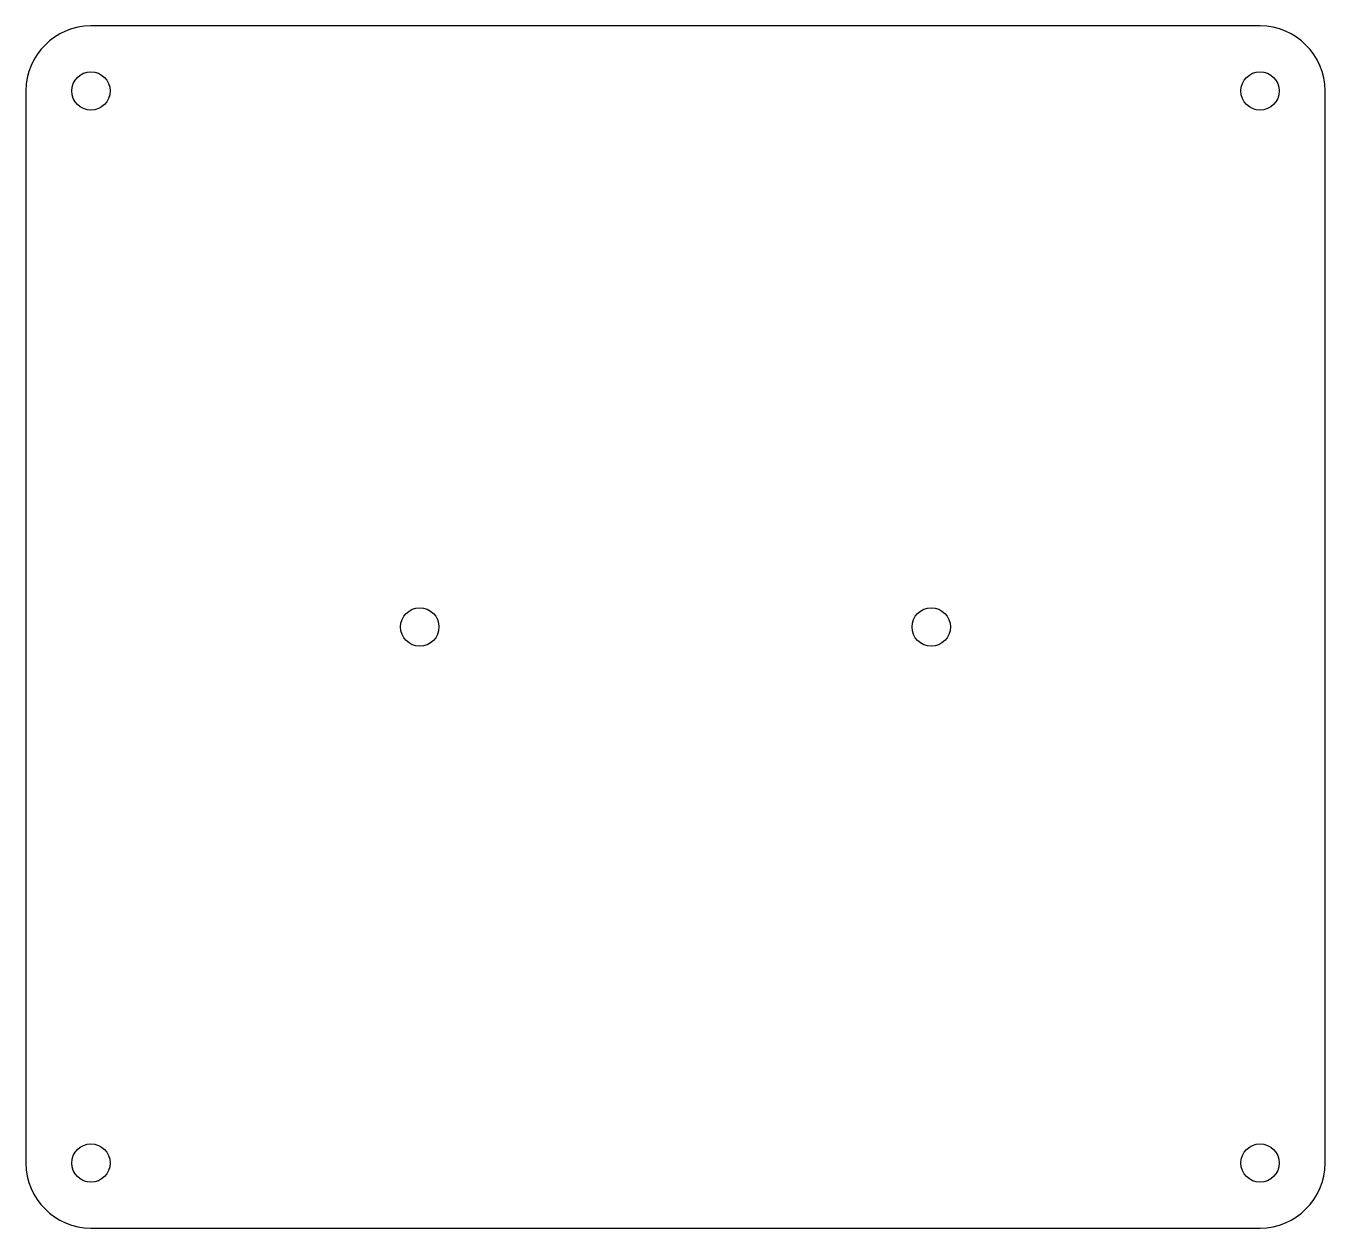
# Model space of a CAD drawing. Header units: millimetres. Extents: x -25.4 to 25.4, y -23.5 to 23.5.
import ezdxf

# ---------------------------------------------------------------- set-up
doc = ezdxf.new("R2010")
doc.units = ezdxf.units.MM

msp = doc.modelspace()

# ---------------------------------------------------------------- linework, layer by layer
at = {"color": 7, "linetype": 'Continuous', "lineweight": 25}
for p, q in [((22.86, 23.5), (-22.86, 23.5)), ((-25.4, 20.96), (-25.4, -20.96)), ((25.4, -20.96), (25.4, 20.96)), ((-22.86, -23.5), (22.86, -23.5))]:
    msp.add_line(p, q, dxfattribs=at)
for centre in [(-22.86, 20.96), (22.86, 20.96), (-10, 0), (10, 0), (-22.86, -20.96), (22.86, -20.96)]:
    msp.add_circle(centre, 0.75, dxfattribs=at)
for centre, start, end in [((-22.86, 20.96), 90, 180), ((22.86, 20.96), 0, 90), ((-22.86, -20.96), 180, 270), ((22.86, -20.96), 270, 0)]:
    msp.add_arc(centre, 2.54, start, end, dxfattribs=at)

doc.saveas('drawing.dxf')
